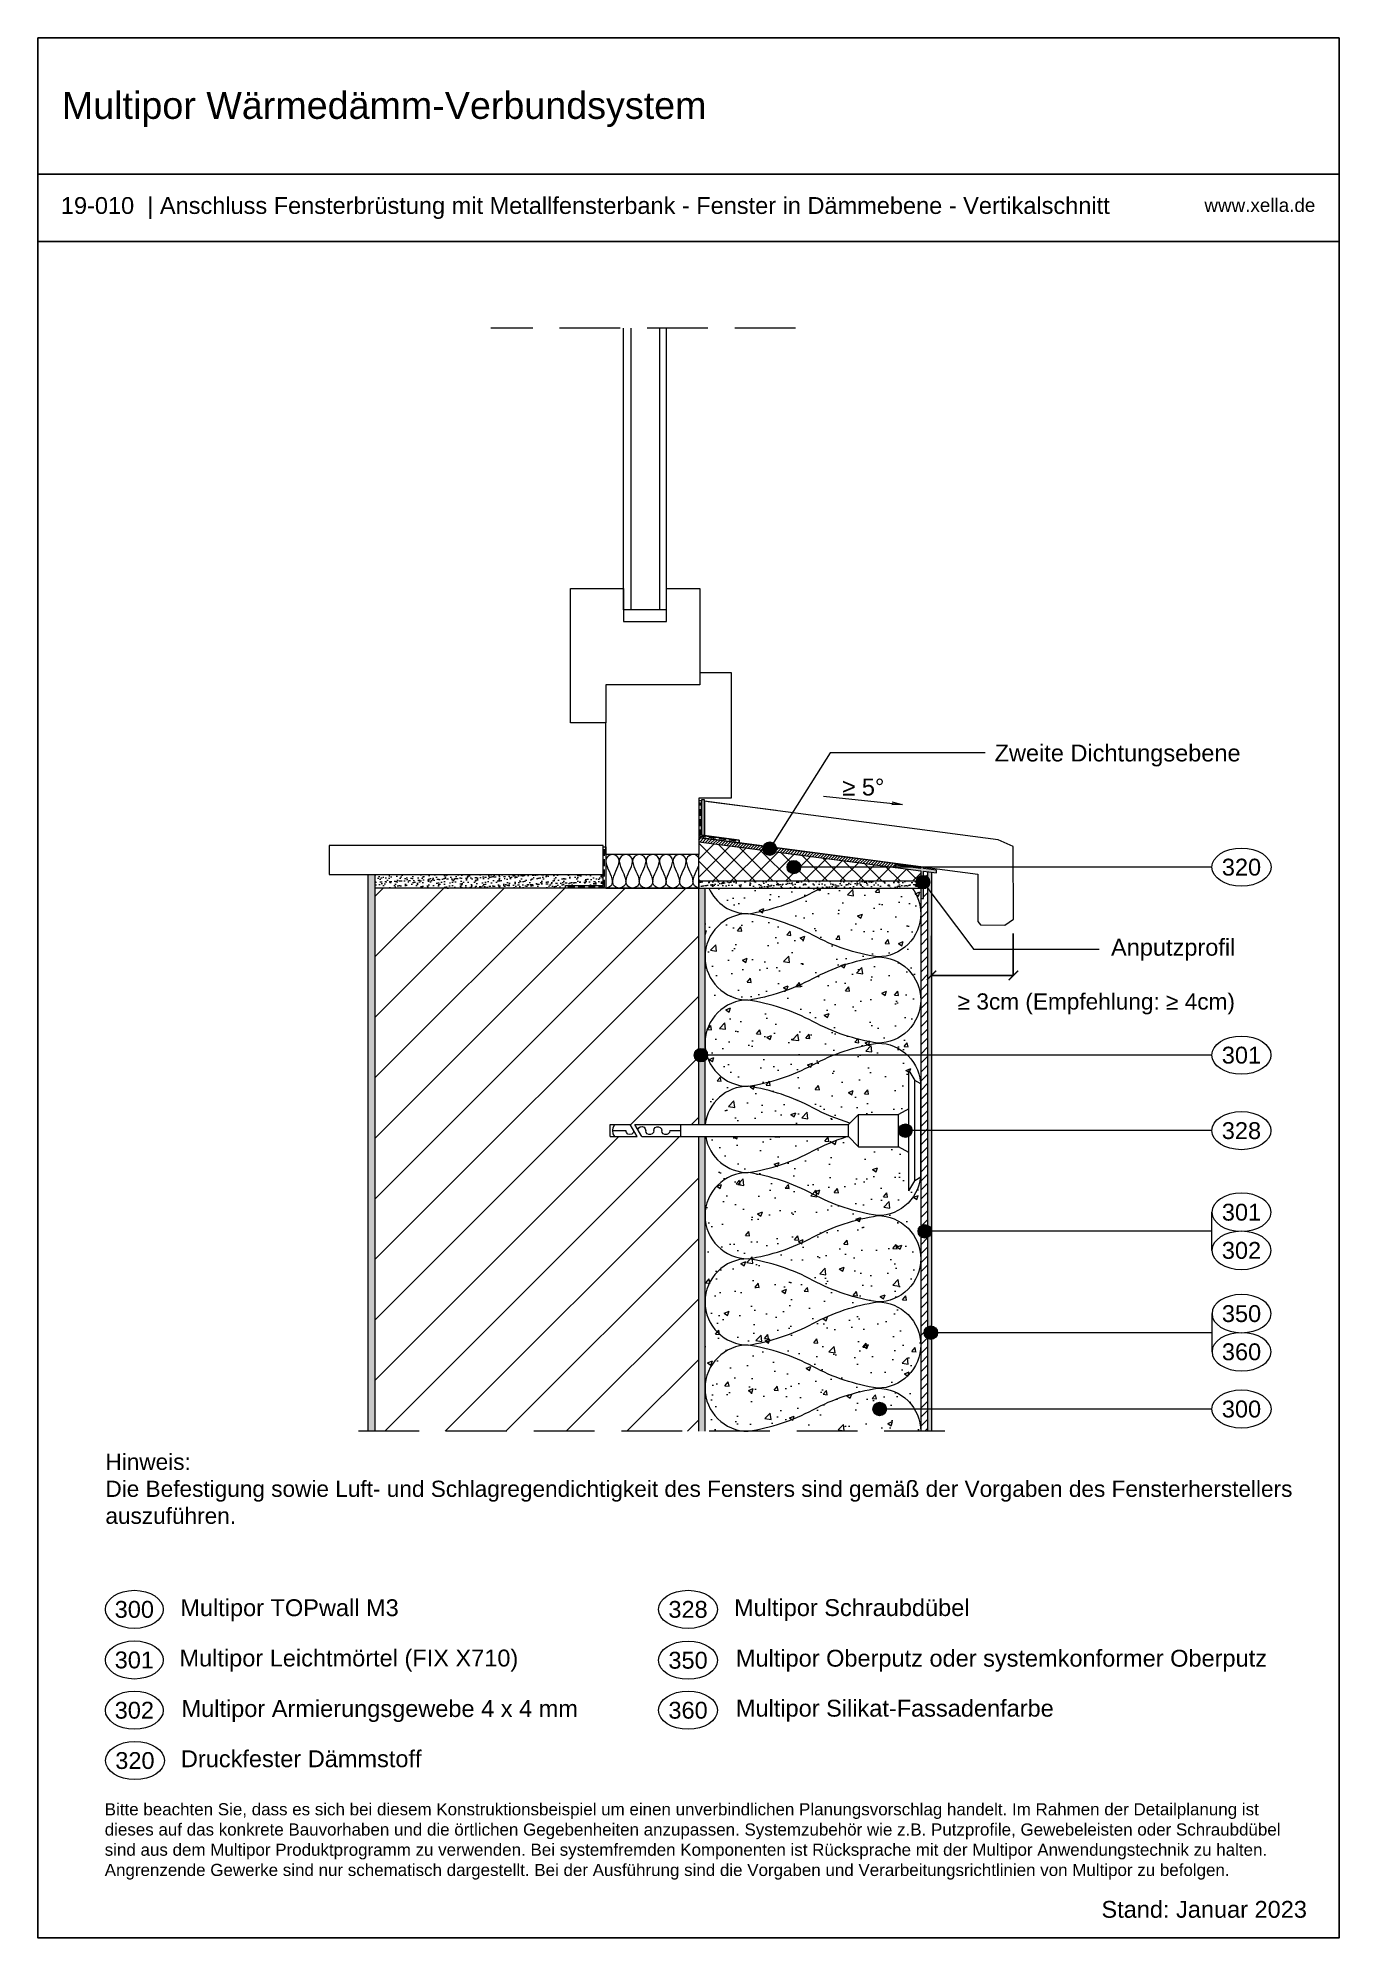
# Model space of a CAD drawing. Header units: millimetres. Extents: x 6435 to 7400, y 663 to 2072.
import ezdxf
from ezdxf.enums import TextEntityAlignment as Align

# ---------------------------------------------------------------- set-up
doc = ezdxf.new("R2010")
doc.units = ezdxf.units.MM
doc.header["$LTSCALE"] = 20
for name, pattern in [('HHSTRICHLIERT', [65, 45, -20]), ('VERDECKT', [9.525, 6.35, -3.175]), ('WIN_SOLID', [0])]:
    doc.linetypes.add(name, pattern=pattern)
for name, color, linetype, lineweight in [('Xella 025', 7, 'Continuous', 15), ('Xella 035', 7, 'Continuous', 15), ('Xella-Rahmen', 7, 'Continuous', 25), ('Xella-Schraff', 7, 'Continuous', 13), ('Xella-Text', 7, 'WIN_SOLID', 13)]:
    doc.layers.add(name, color=color, linetype=linetype, lineweight=lineweight)
doc.styles.get("Standard").update_dxf_attribs({"font": 'romans.shx'})
doc.styles.add('Standard IBN', font='arial.ttf', dxfattribs={"height": 25})
doc.dimstyles.get("Standard").update_dxf_attribs({"dimtxt": 0.18, "dimasz": 0.18, "dimexe": 0.18, "dimexo": 0.0625, "dimgap": 0.09, "dimtad": 0, "dimtih": 1, "dimtoh": 1, "dimdec": 4, "dimzin": 0, "dimdsep": 46, "dimtxsty": 'Standard', "dimcen": 0.09, "dimadec": 0, "dimazin": 0, "dimtfac": 1, "dimtdec": 4, "dimtofl": 0, "dimtmove": 0, "dimatfit": 3, "dimfxl": 1, "dimtolj": 1, "dimtzin": 0, "dimarcsym": 0})
pattern_1 = [(37.5, (1280.224, 68.099), (-0.160003, 4.8941324), [0, -3.8608, 0, -4.318, 0, -4.1275]), (7.5, (1280.224, 68.099), (4.495233, 7.168251), [0, -2.0828, 0, -3.4798, 0, -1.3335]), (327.5, (1277.1, 68.099), (7.9099237, 0.0143718), [0, -1.27, 0, -4.572, 0, -5.969]), (317.5, (1277.1, 68.099), (7.6355645, 2.229293), [0, -0.635, 0, -2.9972, 0, -3.429])]

# ---------------------------------------------------------------- blocks, each defined once
blk = doc.blocks.new('_ArchTick')
at = {"color": 0, "linetype": 'ByBlock', "const_width": 0.15}
blk.add_lwpolyline([(-0.5, -0.5), (0.5, 0.5)], dxfattribs=at)
blk = doc.blocks.new('*D14')
at = {"layer": 'Defpoints', "color": 0}
for p in [(7097.8, 1405.9), (7158.5, 1407.8), (7158.5, 1376.6)]:
    blk.add_point(p, dxfattribs=at)
at = {"layer": 'Xella-Text', "color": 0, "lineweight": -2}
for p, q in [((7097.8, 1405.8), (7097.8, 1376.5)), ((7158.5, 1407.7), (7158.5, 1376.5)), ((7097.8, 1376.6), (7116.4, 1376.6)), ((7158.5, 1376.6), (7116.6, 1376.6))]:
    blk.add_line(p, q, dxfattribs=at)
at = {"layer": 'Xella-Text', "color": 0, "lineweight": -2, "xscale": 7, "yscale": 7, "zscale": 7, "rotation": 180}
blk.add_blockref('_ArchTick', (7097.8, 1376.6), dxfattribs=at)
at = {"layer": 'Xella-Text', "color": 0, "lineweight": -2, "xscale": 7, "yscale": 7, "zscale": 7}
blk.add_blockref('_ArchTick', (7158.5, 1376.6), dxfattribs=at)
at = {"layer": 'Xella-Text', "color": 0, "insert": (7116.5, 1376.6), "char_height": 0.18, "attachment_point": 5}
blk.add_mtext('\\A1;.', dxfattribs=at)

msp = doc.modelspace()

# ---------------------------------------------------------------- hatches: boundary and pattern name
at = {"layer": 'Xella-Schraff'}
for color, points in [(253, [(6927.12703, 1496.82218), (6927.12703, 1496.82218), (6927.12703, 1480.51692), (6929.48158, 1480.20741), (6929.48158, 1506.75809), (6927.12703, 1506.75809)]), (256, [(7071.03498, 1458.57437), (7071.03498, 1456.55717), (7089.79479, 1454.09119), (7089.79479, 1433.55217), (7091.79479, 1433.55217), (7091.79479, 1453.82828), (7101.48036, 1452.52307), (7101.48047, 1454.54026), (7091.79479, 1455.84549), (7091.79479, 1456.83696), (7089.79479, 1457.11699), (7089.79479, 1456.10839)])]:
    msp.add_hatch(color=color, dxfattribs=at).paths.add_polyline_path(points)
h = msp.add_hatch(dxfattribs=at)
h.set_pattern_fill('ANSI31', color=256, scale=0.5, style=0)
h.set_pattern_definition([(45, (0, 101.535), (-1.122532, 1.122532), [])])
h.paths.add_polyline_path([(6925.12703, 1475.73681), (7071.03498, 1456.55717), (7071.03498, 1458.57437), (7089.79479, 1456.10839), (7089.79479, 1457.11699), (6925.12703, 1478.76261)])
h = msp.add_hatch(dxfattribs=at)
h.set_pattern_fill('ANSI37', color=256, scale=3, style=0)
h.set_pattern_definition([(45, (1280.224, 101.535), (-6.735192, 6.735192), []), (135, (1280.224, 101.535), (-6.735192, -6.735192), [])])
h.paths.add_polyline_path([(6925.12703, 1446.36525), (6925.12703, 1475.73681), (7089.79479, 1454.09119), (7089.79479, 1446.36525)])
h = msp.add_hatch(dxfattribs=at)
h.set_pattern_fill('ANSI31', color=256, scale=1.5, style=0)
h.set_pattern_definition([(45, (0, 101.535), (-3.367596, 3.367596), [])])
h.paths.add_polyline_path([(7089.79479, 1433.55217), (7089.79479, 1038.38125), (7094.79479, 1038.38125), (7094.80604, 1453.43246), (7091.79479, 1453.82828), (7091.79479, 1433.55217)])
h = msp.add_hatch(dxfattribs=at)
h.set_pattern_fill('AR-SAND', color=256, scale=0.1, style=0)
h.set_pattern_definition(pattern_1)
h.paths.add_polyline_path([(7094.79479, 1038.38125), (7097.79479, 1038.38125), (7097.81729, 1453.03663), (7094.80604, 1453.43246)])
h = msp.add_hatch(dxfattribs=at)
h.set_pattern_fill('AR-SAND', color=256, scale=0.1, style=0)
h.set_pattern_definition(pattern_1)
h.paths.add_polyline_path([(6679.7937, 1451.36525), (6679.7937, 1038.38125), (6685.12703, 1038.38125), (6685.12703, 1451.36525)])
h = msp.add_hatch(dxfattribs=at)
h.set_pattern_fill('AR-SAND', color=256, scale=0.1, angle=45, style=0)
h.set_pattern_definition([(82.5, (1280.224, 68.099), (-3.5738135, 3.347535), [0, -3.8608, 0, -4.318, 0, -4.1275]), (52.5, (1280.224, 68.099), (-1.890109, 8.2473285), [0, -2.0828, 0, -3.4798, 0, -1.3335]), (12.5, (1278.015, 65.89), (5.5829983, 5.603323), [0, -1.27, 0, -4.572, 0, -5.969]), (2.5, (1278.015, 65.89), (3.822811, 6.975508), [0, -0.635, 0, -2.9972, 0, -3.429])])
h.paths.add_polyline_path([(6685.12703, 1451.36525), (6685.12703, 1441.36525), (6826.1937, 1441.36525), (6826.1937, 1443.36525), (6854.1937, 1443.36525), (6854.1937, 1451.36525)])
h = msp.add_hatch(dxfattribs=at)
h.set_pattern_fill('ANSI31', color=256, scale=10)
h.set_pattern_definition([(45, (-3670.438, -10850.906), (-22.45064, 22.45064), [])])
h.paths.add_polyline_path([(6838.92348, 1265.88718), (6925.12703, 1265.88719), (6925.12703, 1441.36525), (6685.12703, 1441.36525), (6685.12703, 1038.38125), (6925.12703, 1038.38125), (6925.12703, 1256.95935), (6838.92348, 1256.95934)])
h = msp.add_hatch(dxfattribs=at)
h.set_pattern_fill('AR-SAND', color=256, scale=0.1, style=0)
h.set_pattern_definition(pattern_1)
h.paths.add_polyline_path([(6925.12703, 1446.36525), (6925.12703, 1441.36525), (7089.79479, 1441.36525), (7089.79479, 1446.36525)])
h = msp.add_hatch(dxfattribs=at)
h.set_pattern_fill('AR-SAND', color=256, scale=0.1, style=0)
h.set_pattern_definition(pattern_1)
h.paths.add_polyline_path([(6925.12703, 1256.95928), (6925.12703, 1038.38125), (6929.7937, 1038.38125), (6929.7937, 1256.95928)])
h.paths.add_polyline_path([(6925.12703, 1441.36525), (6925.12703, 1265.88728), (6929.7937, 1265.88728), (6929.7937, 1441.36525)])
h = msp.add_hatch(dxfattribs=at)
h.set_pattern_fill('AR-CONC', color=256, scale=0.2)
h.set_pattern_definition([(50, (1280.224, 101.535), (36.43693, -3.18782), [3.81, -41.91]), (355, (1280.224, 101.535), (-7.04868, 38.21137), [3.048, -33.52812]), (100.45144, (1283.26, 101.27), (29.38825, 35.02355), [3.238, -35.61805]), (46.1842, (1280.224, 111.695), (54.2158, -8.40847), [5.715, -62.865]), (96.6356, (1284.74, 110.994), (47.48083, 49.48522), [4.857, -53.4271]), (351.1842, (1280.224, 111.695), (47.48083, 49.4852), [4.572, -50.29195]), (21, (1285.304, 109.155), (30.32288, -20.45304), [3.81, -41.91]), (326, (1285.304, 109.155), (12.3604, 36.8376), [3.048, -33.528]), (71.45144, (1287.83, 107.45), (42.68328, 16.38455), [3.238, -35.61799]), (37.5, (1280.224, 101.535), (0.61772, 16.911008), [0, -33.1216, 0, -34.036, 0, -33.655]), (7.5, (1280.224, 101.535), (13.36393, 20.036115), [0, -19.4056, 0, -32.3596, 0, -12.827]), (327.5, (1268.896, 101.535), (27.11812, -1.14575), [0, -12.7, 0, -39.624, 0, -52.578]), (317.5, (1263.816, 101.535), (29.62584, 5.0853), [0, -16.51, 0, -26.3144, 0, -37.338])])
h.paths.add_polyline_path([(7085.33087, 1298.62261), (7089.79479, 1296.04599), (7089.79479, 1441.36525), (6929.7937, 1441.36525), (6929.7937, 1265.88719), (7036.31192, 1265.8872), (7043.75179, 1273.32706), (7073.51125, 1273.32707), (7080.86695, 1277.62248), (7080.86695, 1306.06248)])
h.paths.add_polyline_path([(7089.79479, 1226.80057), (7085.33087, 1224.22394), (7080.86695, 1216.78408), (7080.86695, 1245.22408), (7073.51126, 1249.51949), (7043.75179, 1249.51949), (7036.31192, 1256.95936), (6929.7937, 1256.95935), (6929.7937, 1038.38125), (7089.79479, 1038.38125)])
at = {"layer": 'Xella-Text'}
for points in [[(6972.78197, 1470.59656, 1), (6982.78197, 1470.59656, 1)], [(6990.71057, 1456.88676, 1), (7000.71057, 1456.88676, 1)], [(6921.74819, 1317.41909, 1), (6931.74819, 1317.41909, 1)], [(7073.42679, 1261.42328, 1), (7083.42679, 1261.42328, 1)], [(7087.85978, 1186.75506, 1), (7097.85978, 1186.75506, 1)], [(7092.28549, 1111.53552, 1), (7102.28549, 1111.53552, 1)], [(7054.33684, 1054.92201, 1), (7064.33684, 1054.92201, 1)]]:
    msp.add_hatch(color=256, dxfattribs=at).paths.add_polyline_path(points)
at = {"layer": 'Xella-Text', "linetype": 'Continuous'}
msp.add_hatch(color=256, dxfattribs=at).paths.add_polyline_path([(7086.44102, 1445.72389, -1), (7096.44102, 1445.72389, -1)])

# ---------------------------------------------------------------- linework, layer by layer
at = {"layer": 'Xella 025', "linetype": 'HHSTRICHLIERT', "ltscale": 0.05}
for p, q in [((6996.98166, 1856.72443), (6770.91096, 1856.72443)), ((7107.79479, 1038.38125), (6669.76649, 1038.38125))]:
    msp.add_line(p, q, dxfattribs=at)
at = {"layer": 'Xella 025'}
for p, q in [((6869.33953, 1647.74998), (6869.33953, 1856.72443)), ((6874.67286, 1856.72443), (6874.67286, 1648.01731)), ((6896.00619, 1856.72443), (6896.00619, 1647.74998)), ((6901.33953, 1647.74998), (6901.33953, 1856.72443)), ((6869.33953, 1648.01731), (6901.33953, 1648.01731)), ((6679.7937, 1451.36525), (6679.7937, 1038.38125)), ((6685.12703, 1038.38125), (6685.12703, 1451.36525)), ((6923.12703, 1441.36525), (6685.12703, 1441.36525)), ((6925.12703, 1265.88728), (6925.12703, 1441.36525)), ((6929.7937, 1265.88728), (6929.7937, 1441.36525)), ((7080.86679, 1216.78328), (7080.86679, 1306.06328)), ((7080.86679, 1306.06328), (7085.33079, 1298.62328)), ((7085.33079, 1224.22328), (7085.33079, 1298.62328)), ((7089.79479, 1296.04599), (7085.33079, 1298.62328)), ((7036.22679, 1265.88728), (7043.66679, 1273.32728)), ((7043.66679, 1249.51928), (7043.66679, 1273.32728)), ((7043.66679, 1273.32728), (7073.42679, 1273.32728)), ((7080.86679, 1277.62277), (7073.42679, 1273.32728)), ((7073.42679, 1249.51928), (7073.42679, 1273.32728)), ((6859.45592, 1256.95928), (6859.45592, 1265.88728)), ((6859.45592, 1265.88728), (6874.39041, 1265.88728)), ((6859.45592, 1256.95928), (6879.54499, 1256.95928)), ((6861.33539, 1261.42328), (6861.71718, 1263.77601)), ((6861.71718, 1259.07054), (6861.33539, 1261.42328)), ((6861.33539, 1261.42328), (6871.18134, 1261.42328)), ((6861.71718, 1263.77601), (6862.82339, 1265.88728)), ((6862.82339, 1256.95928), (6861.71718, 1259.07054)), ((6871.55812, 1259.97392), (6871.18134, 1261.42328)), ((6872.59306, 1258.89156), (6871.55812, 1259.97392)), ((6874.02409, 1258.45026), (6872.59306, 1258.89156)), ((6875.48887, 1258.76177), (6874.02409, 1258.45026)), ((6879.54499, 1256.95928), (6874.39041, 1265.88728)), ((6876.61648, 1259.74721), (6875.48887, 1258.76177)), ((6877.12141, 1261.15706), (6876.61648, 1259.74721)), ((6882.98138, 1256.95928), (6877.8268, 1265.88728)), ((6877.8268, 1265.88728), (7036.22679, 1265.88728)), ((6879.97227, 1262.17121), (6880.64567, 1263.41962)), ((6880.64567, 1263.41962), (6881.82046, 1264.21451)), ((6881.82046, 1264.21451), (6883.22976, 1264.3753)), ((6882.98138, 1256.95928), (7036.22679, 1256.95928)), ((6883.22976, 1264.3753), (6884.55341, 1263.86548)), ((6884.55341, 1263.86548), (6885.49072, 1262.80085)), ((6885.49072, 1262.80085), (6885.82875, 1261.42328)), ((6886.12347, 1260.13204), (6885.82875, 1261.42328)), ((6886.94925, 1259.09655), (6886.12347, 1260.13204)), ((6888.14253, 1258.52189), (6886.94925, 1259.09655)), ((6889.46697, 1258.52189), (6888.14253, 1258.52189)), ((6890.66026, 1259.09655), (6889.46697, 1258.52189)), ((6891.48603, 1260.13204), (6890.66026, 1259.09655)), ((6891.78075, 1261.42328), (6891.48603, 1260.13204)), ((6891.78075, 1261.42328), (6892.07547, 1262.71452)), ((6892.07547, 1262.71452), (6892.90125, 1263.75001)), ((6892.90125, 1263.75001), (6894.09453, 1264.32467)), ((6894.09453, 1264.32467), (6895.41897, 1264.32467)), ((6895.41897, 1264.32467), (6896.61226, 1263.75001)), ((6896.61226, 1263.75001), (6897.43803, 1262.71452)), ((6897.43803, 1262.71452), (6897.73275, 1261.42328)), ((6898.02747, 1260.13204), (6897.73275, 1261.42328)), ((6898.85325, 1259.09655), (6898.02747, 1260.13204)), ((6900.04653, 1258.52189), (6898.85325, 1259.09655)), ((6901.37097, 1258.52189), (6900.04653, 1258.52189)), ((6902.56426, 1259.09655), (6901.37097, 1258.52189)), ((6903.39003, 1260.13204), (6902.56426, 1259.09655)), ((6903.68475, 1261.42328), (6903.39003, 1260.13204)), ((6903.68475, 1261.42328), (6911.53592, 1261.42328)), ((6911.53592, 1265.88728), (6911.53592, 1256.95928)), ((6925.12703, 1038.38125), (6925.12703, 1256.95928)), ((6929.7937, 1038.38125), (6929.7937, 1256.95928)), ((7036.22679, 1256.95928), (7036.22679, 1265.88728)), ((7036.22679, 1256.95928), (7043.66679, 1249.51928)), ((7043.66679, 1249.51928), (7073.42679, 1249.51928)), ((7080.86679, 1245.22379), (7073.42679, 1249.51928)), ((7089.79479, 1226.80057), (7085.33079, 1224.22328)), ((7080.86679, 1216.78328), (7085.33079, 1224.22328))]:
    msp.add_line(p, q, dxfattribs=at)
at = {"layer": 'Xella 025', "linetype": 'Continuous'}
for p, q in [((7022.65347, 1541.54477), (6977.78197, 1470.59656)), ((7137.68143, 1541.54477), (7022.65347, 1541.54477)), ((7094.80604, 1453.43246), (7094.79479, 1038.38125)), ((7097.81729, 1453.03663), (7097.79479, 1038.38125))]:
    msp.add_line(p, q, dxfattribs=at)
at = {"layer": 'Xella 025', "ltscale": 0.02}
msp.add_line((7089.79479, 1441.36525), (7089.79479, 1038.38125), dxfattribs=at)
at = {"layer": 'Xella 025'}
for points in [[(6901.33953, 1663.42789), (6925.9937, 1663.42789), (6925.9937, 1591.98984), (6856.26036, 1591.98984), (6856.26036, 1563.98984), (6830.13524, 1563.98984), (6830.13524, 1663.42789), (6869.43845, 1663.42789), (6869.2406, 1639.13041), (6901.33953, 1639.13041), (6901.33953, 1663.42789)], [(6925.9937, 1601.31854), (6949.12703, 1601.31854), (6949.12703, 1508.05546), (6925.12703, 1508.05546), (6925.12703, 1466.29054), (6919.71911, 1466.29054), (6919.71911, 1466.29054), (6880.11911, 1466.29054), (6880.11911, 1466.29054), (6878.11911, 1466.29054), (6856.1937, 1466.29054), (6856.1937, 1466.29054), (6856.1937, 1507.98984), (6856.1937, 1507.98984), (6856.1937, 1563.98984)], [(6927.12703, 1496.82218), (6927.12703, 1496.82218), (6927.12703, 1480.51692), (6929.48158, 1480.20741), (6929.48158, 1506.75809), (6927.12703, 1506.75809), (6927.12703, 1496.82218)], [(6955.12703, 1476.83631), (6955.12703, 1474.81911), (7132.2099, 1451.54152), (7132.2099, 1416.45217), (7134.2099, 1413.96414), (7152.17169, 1413.78551), (7158.51207, 1418.39206), (7158.37735, 1472.14913), (7147.15008, 1477.15069), (6929.48158, 1505.73134)], [(6826.1937, 1441.36525), (6826.1937, 1443.36525), (6854.1937, 1443.36525), (6854.1937, 1471.83172), (6856.1937, 1471.83172), (6856.1937, 1441.36525), (6826.1937, 1441.36525)], [(6925.12703, 1475.73681), (7071.03498, 1456.55717), (7071.03498, 1458.57437), (7089.79479, 1456.10839), (7089.79479, 1457.11699), (6925.12703, 1478.76261), (6925.12703, 1475.73681)], [(7071.03498, 1458.57437), (7071.03498, 1456.55717), (7089.79479, 1454.09119), (7089.79479, 1433.55217), (7091.79479, 1433.55217), (7091.79479, 1453.82828), (7101.48036, 1452.52307), (7101.48047, 1454.54026), (7091.79479, 1455.84549), (7091.79479, 1456.83696), (7089.79479, 1457.11699), (7089.79479, 1456.10839), (7071.03498, 1458.57437)]]:
    msp.add_lwpolyline(points, dxfattribs=at)
for points in [[(6854.1937, 1473.00377), (6651.07174, 1473.00377), (6651.07174, 1451.36525), (6854.1937, 1451.36525)], [(6856.1937, 1466.29054), (6856.1937, 1441.36525), (6925.12703, 1441.36525), (6925.12703, 1466.29054)], [(6925.12703, 1446.36525), (6925.12703, 1441.36525), (7089.79479, 1441.36525), (7089.79479, 1446.36525)]]:
    msp.add_lwpolyline(points, close=True, dxfattribs=at)
at = {"layer": 'Xella 035'}
msp.add_line((7089.79479, 1226.80057), (7089.79479, 1296.04599), dxfattribs=at)
msp.add_lwpolyline([(6982.46842, 1498.77397), (6932.14824, 1505.3971), (6929.48158, 1505.73134), (6929.48158, 1480.20741), (6955.12703, 1476.83631)], dxfattribs=at)
at = {"layer": 'Xella-Rahmen', "linetype": 'Continuous', "lineweight": -3}
for p, q in [((6435.02777, 1970.82262), (7400.07184, 1970.82262)), ((6435.02777, 1920.83969), (7400.07184, 1920.83969))]:
    msp.add_line(p, q, dxfattribs=at)
msp.add_lwpolyline([(7400.07184, 2071.89316), (6435.02777, 2071.89316), (6435.02777, 662.53811), (7400.07184, 662.53811)], close=True, dxfattribs=at)
at = {"layer": 'Xella-Schraff'}
msp.add_lwpolyline([(6927.12703, 1506.10344), (6925.12703, 1506.10344), (6925.12703, 1478.76261), (6955.12703, 1474.81911), (6955.12703, 1476.83631), (6927.12703, 1480.51692), (6927.12703, 1504.74089)], dxfattribs=at)
at = {"layer": 'Xella-Schraff', "linetype": 'VERDECKT', "ltscale": 0.04}
for points in [[(6952.76863, 1476.13772), (6926.12703, 1479.63977), (6926.12703, 1504.84087)], [(6828.04635, 1442.35283), (6855.1937, 1442.36525), (6855.1937, 1470.36967)]]:
    msp.add_lwpolyline(points, dxfattribs=at)
at = {"layer": 'Xella-Schraff'}
for points in [[(6866.14224, 1441.36525, -0.4142135624), (6861.16797, 1446.33952, -0.0843274043), (6863.6551, 1453.80092, 0.0843274043), (6866.14224, 1461.26233, 1), (6856.1937, 1461.26233, 0.0843274043), (6858.68083, 1453.80092, -0.0843274043), (6861.16797, 1446.33952, -0.4142135624), (6856.1937, 1441.36525)], [(6876.09077, 1441.36525, -0.4142135624), (6871.1165, 1446.33952, -0.0843274043), (6873.60364, 1453.80092, 0.0843274043), (6876.09077, 1461.26233, 1), (6866.14224, 1461.26233, 0.0843274043), (6868.62937, 1453.80092, -0.0843274043), (6871.1165, 1446.33952, -0.4142135624), (6866.14224, 1441.36525)], [(6886.03931, 1441.36525, -0.4142135624), (6881.06504, 1446.33952, -0.0843274043), (6883.55218, 1453.80092, 0.0843274043), (6886.03931, 1461.26233, 1), (6876.09077, 1461.26233, 0.0843274043), (6878.57791, 1453.80092, -0.0843274043), (6881.06504, 1446.33952, -0.4142135624), (6876.09077, 1441.36525)], [(6895.98785, 1441.36525, -0.4142135624), (6891.01358, 1446.33952, -0.0843274043), (6893.50071, 1453.80092, 0.0843274043), (6895.98785, 1461.26233, 1), (6886.03931, 1461.26233, 0.0843274043), (6888.52645, 1453.80092, -0.0843274043), (6891.01358, 1446.33952, -0.4142135624), (6886.03931, 1441.36525)], [(6905.93639, 1441.36525, -0.4142135624), (6900.96212, 1446.33952, -0.0843274043), (6903.44925, 1453.80092, 0.0843274043), (6905.93639, 1461.26233, 1), (6895.98785, 1461.26233, 0.0843274043), (6898.47498, 1453.80092, -0.0843274043), (6900.96212, 1446.33952, -0.4142135624), (6895.98785, 1441.36525)], [(6915.88493, 1441.36525, -0.4142135624), (6910.91066, 1446.33952, -0.0843274043), (6913.39779, 1453.80092, 0.0843274043), (6915.88493, 1461.26233, 1), (6905.93639, 1461.26233, 0.0843274043), (6908.42352, 1453.80092, -0.0843274043), (6910.91066, 1446.33952, -0.4142135624), (6905.93639, 1441.36525)], [(6925.12703, 1463.8175, 0.7610433509), (6915.88493, 1461.26233, 0.0843274043), (6918.37206, 1453.80092, -0.0843274043), (6920.85919, 1446.33952, -0.4142135624), (6915.88493, 1441.36525)], [(6925.12703, 1441.41567, -0.3730663239), (6920.85919, 1446.33952, -0.0843274043), (6923.34633, 1453.80092, 0.0499699138), (6925.12703, 1458.1311)], [(6932.55682, 1441.36525, 0.2970313402), (6961.82286, 1422.29705, 0.0843274043), (7009.81234, 1438.29354, -0.0112852423), (7015.89799, 1441.36525)], [(7083.49139, 1441.36525, -0.1610012456), (7089.79479, 1422.29705)], [(7089.79479, 1422.29705, -0.4142135624), (7057.80181, 1390.30406, -0.0843274043), (7009.81234, 1406.30055, 0.0843274043), (6961.82286, 1422.29705, 1), (6961.82286, 1358.31108, 0.0843274043), (7009.81234, 1374.30757, -0.0843274043), (7057.80181, 1390.30406, -0.4142135624), (7089.79479, 1358.31108)], [(7089.79479, 1358.31108, -0.4142135624), (7057.80181, 1326.3181, -0.0843274043), (7009.81234, 1342.31459, 0.0843274043), (6961.82286, 1358.31108, 1), (6961.82286, 1294.32511, 0.0843274043), (7009.81234, 1310.32161, -0.0843274043), (7057.80181, 1326.3181, -0.4142135624), (7089.79479, 1294.32511)], [(7037.31848, 1266.97897, -0.0493735596), (7009.81234, 1278.32862, 0.0843274043), (6961.82286, 1294.32511, 0.3819626577), (6930.02802, 1265.88728)], [(6930.28426, 1256.95928, 0.3656117397), (6961.82286, 1230.33915, 0.0843274043), (7009.81234, 1246.33564, -0.0453081783), (7034.97799, 1256.95928, -0.0453081783)], [(7089.79479, 1230.33915, -0.4142135624), (7057.80181, 1198.34617, -0.0843274043), (7009.81234, 1214.34266, 0.0843274043), (6961.82286, 1230.33915, 1), (6961.82286, 1166.35318, 0.0843274043), (7009.81234, 1182.34967, -0.0843274043), (7057.80181, 1198.34617, -0.4142135624), (7089.79479, 1166.35318)], [(7089.79479, 1166.35318, -0.4142135624), (7057.80181, 1134.3602, -0.0843274043), (7009.81234, 1150.35669, 0.0843274043), (6961.82286, 1166.35318, 1), (6961.82286, 1102.36722, 0.0843274043), (7009.81234, 1118.36371, -0.0843274043), (7057.80181, 1134.3602, -0.4142135624), (7089.79479, 1102.36722)], [(7089.79479, 1102.36722, -0.4142135624), (7057.80181, 1070.37423, -0.0843274043), (7009.81234, 1086.37073, 0.0843274043), (6961.82286, 1102.36722, 1), (6961.82286, 1038.38125, 0.0843274043), (7009.81234, 1054.37774, -0.0843274043), (7057.80181, 1070.37423, -0.4142135624), (7089.79479, 1038.38125)]]:
    msp.add_lwpolyline(points, format="xyb", dxfattribs=at)
at = {"layer": 'Xella-Text', "linetype": 'Continuous'}
for p, q in [((7305.84357, 1456.88676), (6995.71057, 1456.88676)), ((7089.84427, 1447.82856), (7129.26189, 1395.87244)), ((7222.18348, 1395.87244), (7129.26189, 1395.87244)), ((7305.81706, 1317.41909), (6926.74819, 1317.41909)), ((7305.81706, 1261.42328), (7078.42679, 1261.42328)), ((7305.84357, 1186.75506), (7092.85978, 1186.75506)), ((7305.87008, 1111.53552), (7102.12986, 1111.53552)), ((7305.84357, 1054.92201), (7059.33684, 1054.92201))]:
    msp.add_line(p, q, dxfattribs=at)
at = {"layer": 'Xella-Text'}
for p, q in [((7305.84357, 1172.59774), (7305.84357, 1200.91238)), ((7305.87008, 1097.3782), (7305.87008, 1125.69284))]:
    msp.add_line(p, q, dxfattribs=at)
for points in [[(7017.68988, 1509.54955), (7076.28362, 1503.20664)], [(7068.64325, 1505.25436), (7076.28362, 1503.20664), (7068.3749, 1503.06335)]]:
    msp.add_lwpolyline(points, dxfattribs=at)
for centre in [(6977.78197, 1470.59656), (6995.71057, 1456.88676), (6926.74819, 1317.41909), (7078.42679, 1261.42328), (7092.85978, 1186.75506), (7097.28549, 1111.53552), (7059.33684, 1054.92201)]:
    msp.add_circle(centre, 5, dxfattribs=at)
at = {"layer": 'Xella-Text', "linetype": 'Continuous'}
msp.add_circle((7091.44102, 1445.72389), 5, dxfattribs=at)
at = {"layer": 'Xella-Text'}
for centre, major_axis, ratio in [((7327.74022, 1456.88676), (21.89665, 0), 0.6465517725), ((7327.71371, 1317.41909), (21.89665, 0), 0.6465517725), ((7327.71371, 1261.42328), (21.89665, 0), 0.6465517725), ((7327.74022, 1054.92201), (21.89665, 0), 0.6465517725), ((6506.48946, 906.30294), (21.46168, 0), 0.659655551), ((6917.22098, 906.30294), (21.89665, 0), 0.6465517725), ((6506.48946, 868.80294), (21.46168, 0), 0.659655551), ((6917.21801, 868.56962), (21.89665, 0), 0.6465517725), ((6506.48946, 831.4883), (21.46168, 0), 0.659655551), ((6917.22098, 831.4883), (21.89665, 0), 0.6465517725), ((6506.92442, 794.17366), (21.89665, 0), 0.6465517725)]:
    msp.add_ellipse(centre, major_axis=major_axis, ratio=ratio, dxfattribs=at)
at = {"layer": 'Xella-Text', "ltscale": 120, "extrusion": (0, 0, -1)}
for centre in [(7327.74022, 1200.91238), (7327.74022, 1172.59774), (7327.76673, 1125.69284), (7327.76673, 1097.3782)]:
    msp.add_ellipse(centre, major_axis=(-21.89665, 0), ratio=0.6465517725, dxfattribs=at)

# ---------------------------------------------------------------- texts
at = {"layer": 'Xella-Rahmen', "style": 'Standard IBN'}
msp.add_text('Stand: Januar 2023', height=12.5, dxfattribs=at).set_placement((7223.87248, 677.53811))
at = {"layer": 'Xella-Rahmen', "linetype": 'Continuous', "insert": (7300.23423, 1952.89316), "char_height": 10, "width": 607.6214941, "attachment_point": 1, "style": 'Standard IBN'}
msp.add_mtext('{www.xella.de}', dxfattribs=at)
at = {"layer": 'Xella-Rahmen', "linetype": 'Continuous', "lineweight": -3, "attachment_point": 1, "style": 'Standard IBN'}
for s, insert, char_height, width in [('{\\H0.68571x;Hinweis: \\PDie Befestigung sowie Luft- und Schlagregendichtigkeit des Fensters sind gemäß der Vorgaben des Fensterherstellers auszuführen.}', (6485.02777, 1021.75), 17.5, 925.3044437), ('{Bitte beachten Sie, dass es sich bei diesem Konstruktionsbeispiel um einen unverbindlichen Planungsvorschlag handelt. Im Rahmen der Detailplanung ist dieses auf das konkrete Bauvorhaben und die örtlichen Gegebenheiten anzupassen. Systemzubehör wie z.B. Putzprofile, Gewebeleisten oder Schraubdübel sind aus dem Multipor Produktprogramm zu verwenden. Bei systemfremden Komponenten ist Rücksprache mit der Multipor Anwendungstechnik zu halten.  Angrenzende Gewerke sind nur schematisch dargestellt. Bei der Ausführung sind die Vorgaben und Verarbeitungsrichtlinien von Multipor zu befolgen.}', (6484.52777, 762.53811), 9, 875.3656897)]:
    msp.add_mtext(s, dxfattribs=dict(at, insert=insert, char_height=char_height, width=width))
at = {"layer": 'Xella-Text', "style": 'Standard IBN'}
for s, height, p in [('≥ 5°', 12.5, (7031.71563, 1509.99919)), ('≥ 3cm (Empfehlung: ≥ 4cm) ', 12, (7117.24105, 1351.22798)), ('Multipor TOPwall M3', 12.5, (6540.57027, 901.2886)), ('Multipor Schraubdübel', 12.5, (6951.311, 901.36754)), ('Multipor Leichtmörtel (FIX X710)', 12.5, (6539.96661, 863.95546)), ('Multipor Armierungsgewebe 4 x 4 mm', 12.5, (6541.47454, 826.48158)), ('Druckfester Dämmstoff', 12.5, (6541.01444, 789.23826))]:
    msp.add_text(s, height=height, dxfattribs=at).set_placement(p)
for s, p in [('320', (7327.74022, 1456.88676)), ('Anputzprofil', (7277.08035, 1397.43976)), ('301', (7327.71371, 1317.41909)), ('328', (7327.71371, 1261.42328)), ('300', (7327.74022, 1054.92201)), ('300', (6506.48946, 906.30294)), ('328', (6917.22098, 906.30294)), ('301', (6506.48946, 868.80294)), ('350', (6917.21801, 868.56962)), ('302', (6506.48946, 831.4883)), ('360', (6917.22098, 831.4883)), ('320', (6506.92442, 794.17366))]:
    msp.add_text(s, height=12.5, dxfattribs=at).set_placement(p, align=Align.MIDDLE_CENTER)
at = {"layer": 'Xella-Text', "ltscale": 120, "style": 'Standard IBN'}
for s, p in [('301', (7327.74022, 1200.91238)), ('302', (7327.74022, 1172.59774)), ('350', (7327.76673, 1125.69284)), ('360', (7327.76673, 1097.3782))]:
    msp.add_text(s, height=12.5, dxfattribs=at).set_placement(p, align=Align.MIDDLE_CENTER)
at = {"layer": 'Xella-Text', "linetype": 'Continuous', "lineweight": -3, "attachment_point": 1, "style": 'Standard IBN'}
for s, insert, char_height, width in [('{Multipor Wärmedämm-Verbundsystem }', (6452.72902, 2031.89316), 20, 563.0929518), ('{19-010  | Anschluss Fensterbrüstung mit Metallfensterbank - Fenster in Dämmebene - Vertikalschnitt}', (6451.99056, 1953.89316), 12.5, 897.8586041)]:
    msp.add_mtext(s, dxfattribs=dict(at, insert=insert, char_height=char_height, width=width))
at = {"layer": 'Xella-Text', "char_height": 12.5, "attachment_point": 1, "style": 'Standard IBN'}
for s, insert, width in [('{Zweite Dichtungsebene }', (7144.59633, 1547.77404), 552.202215), ('{Multipor Oberputz oder systemkonformer Oberputz}', (6952.67199, 876.31921), 480.4109182), ('{Multipor Silikat-Fassadenfarbe}', (6952.67497, 839.23789), 480.4109182)]:
    msp.add_mtext(s, dxfattribs=dict(at, insert=insert, width=width))

# ---------------------------------------------------------------- dimensions: what is measured, and where the dimension line sits
at = {"layer": 'Xella-Text'}
dim = msp.add_linear_dim(base=(7158.51207, 1376.64178), p1=(7097.81473, 1405.87065), p2=(7158.51207, 1407.79039), text='.', dimstyle='Standard', override={"dimasz": 7, "dimexo": 0.1, "dimblk1": 'ArchTick', "dimblk2": 'ArchTick', "dimsah": 1}, dxfattribs=at)
dim.commit()
dim.dimension.update_dxf_attribs({"geometry": '*D14', "text_midpoint": (7116.50274, 1376.64178), "dimtype": 160})

doc.saveas('drawing.dxf')
